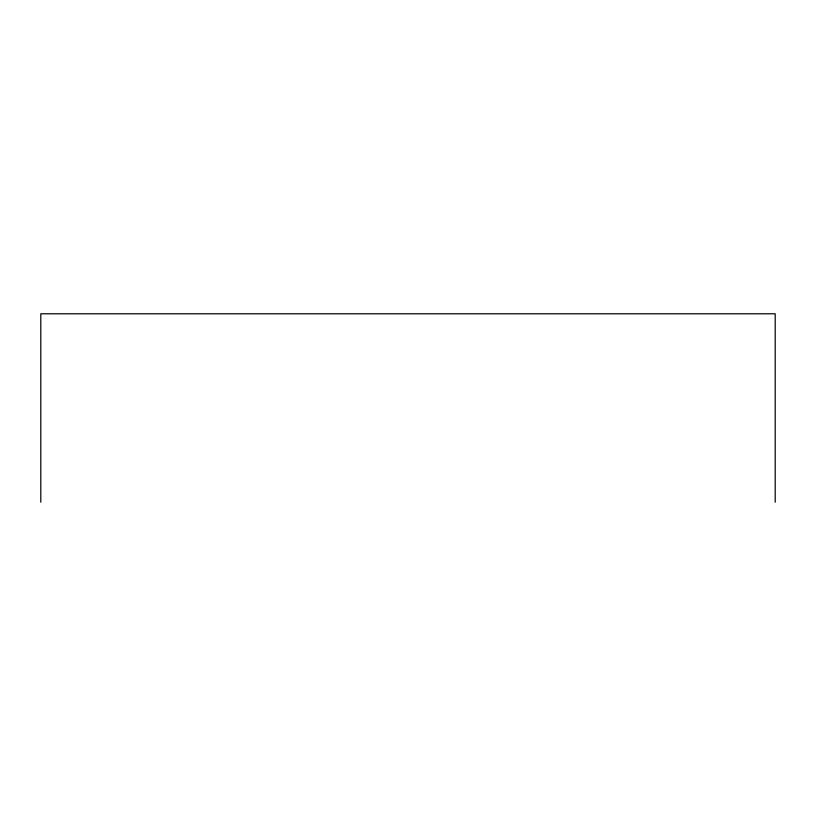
<?xml version="1.0" encoding="UTF-8"?>
<svg xmlns="http://www.w3.org/2000/svg" width="816" height="816" viewBox="0 0 816 816"><rect width="100%" height="100%" fill="white"/><g stroke="black" fill="none" stroke-linecap="round" stroke-linejoin="round"><path stroke-width="1.22" d="M775.2 502.217L775.2 313.783L40.8 313.783L40.8 502.217"/></g></svg>
